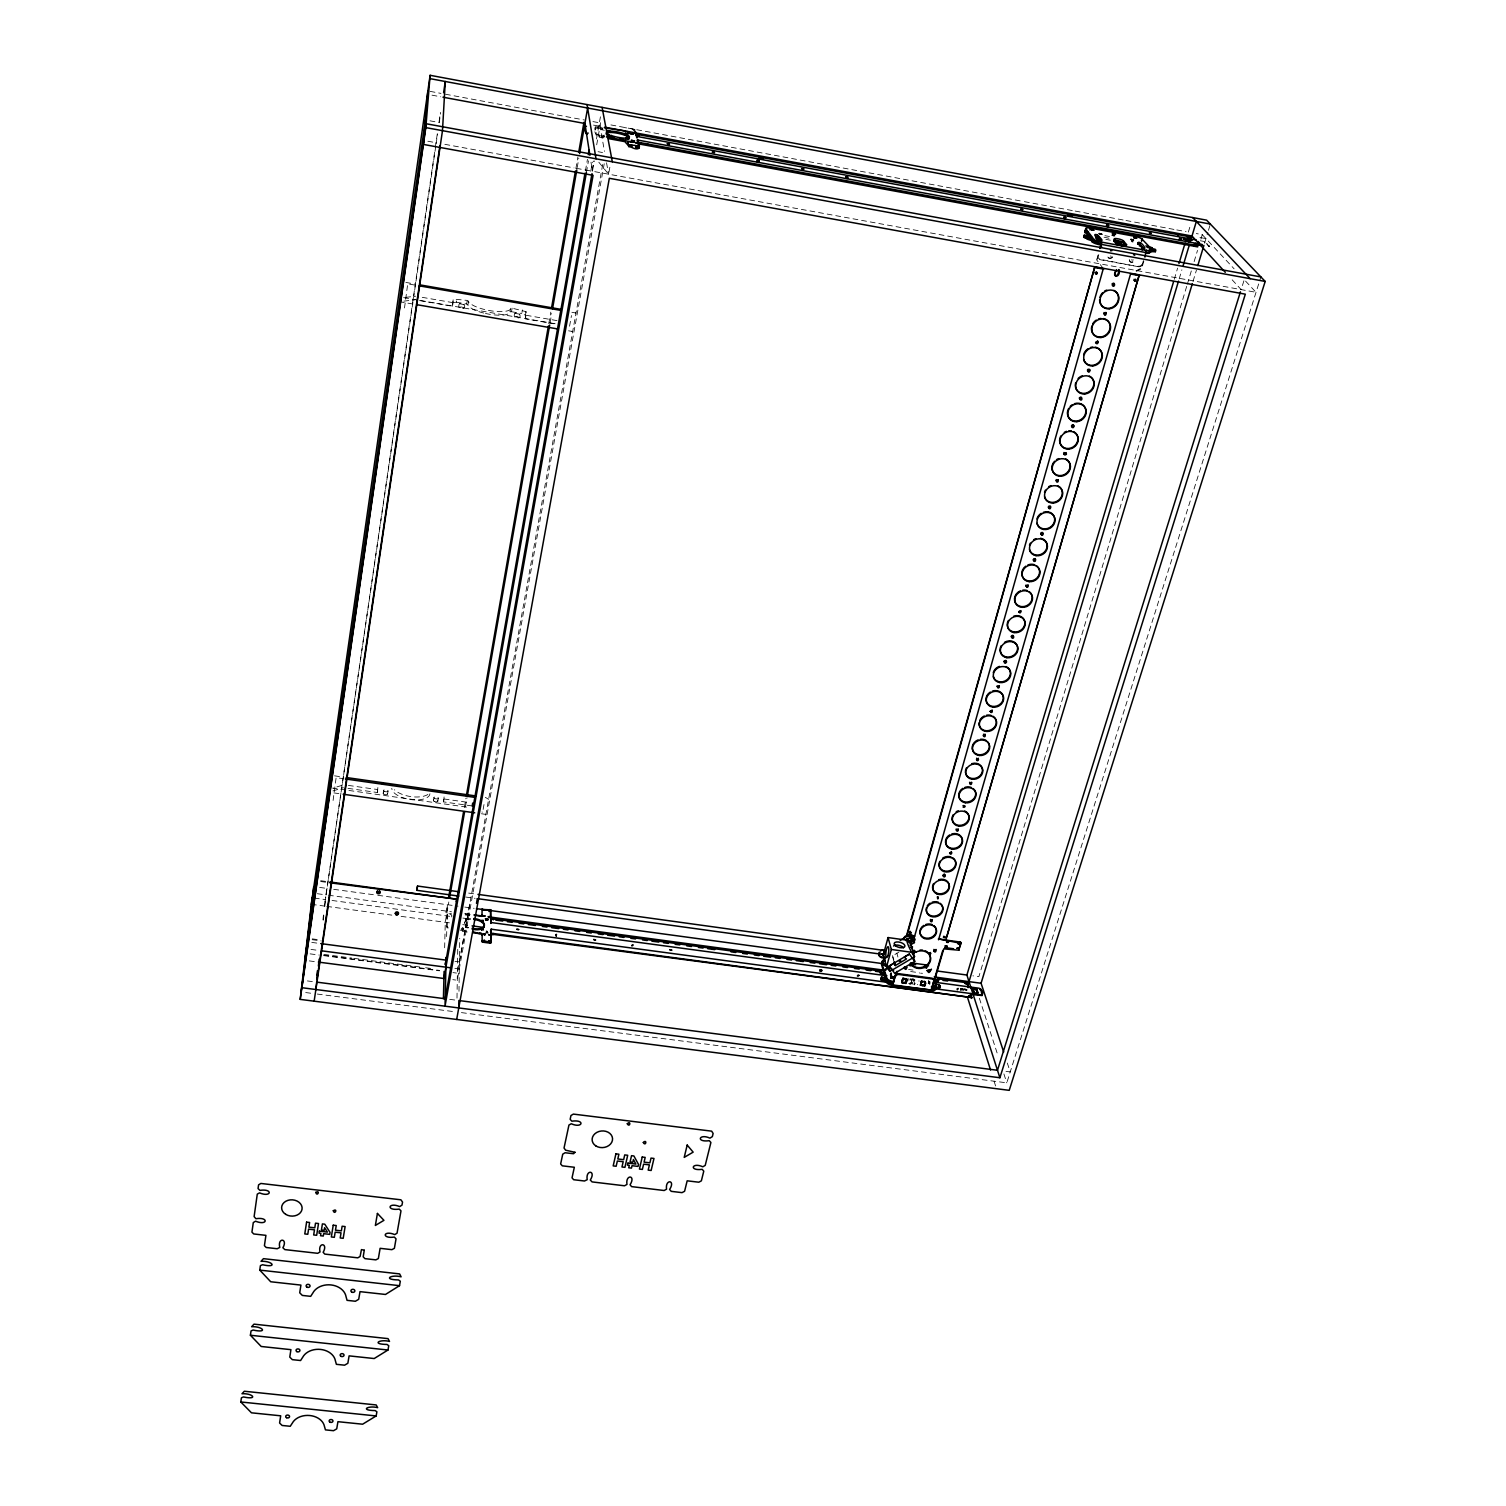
<?xml version="1.0" encoding="UTF-8"?>
<svg xmlns="http://www.w3.org/2000/svg" width="1506" height="1506" viewBox="0 0 1506 1506"><rect width="100%" height="100%" fill="white"/><g stroke="black" fill="none" stroke-linecap="round" stroke-linejoin="round"><path stroke-width="0.75" stroke-dasharray="5 3.75" d="M469.703 904.146L459.819 959.209M458.991 991.325L459.725 938.313M456.996 998.12L457.768 947.18M451.574 916.947C453.89 913.483 442.03 912.41 451.574 913.841M446.623 936.563L447.338 904.711L445.418 915.742M448.129 927.414L446.981 926.472L447.301 913.37M444.647 947.763L445.268 922.293L448.826 901.962M472.187 805.955L443.63 801.907L443.781 796.749M443.63 801.907L444.214 795.563M419.534 300.56L452.553 306.264L453.212 299.054L467.236 300.409L469.157 302.367A21.555 6.175 10.8 0 0 489.751 310.613A21.555 6.175 10.8 0 0 510.233 309.464L512.096 308.165L526.046 311.648L525.632 318.858L557.107 324.298M452.553 306.264L453.212 299.054M347.961 788.353L377.347 792.514L377.742 787.374M377.347 792.514L378.194 784.457M404.512 307.958L407.712 283.843L416.898 285.443M322.924 919.921L323.677 912.994M311.347 904.315L324.411 906.066L434.989 149.565M323.338 920.147L323.828 915.554M324.825 906.367L325.56 899.477M317.314 893.717L326.049 894.884L326.764 888.389L315.884 886.921M333.09 800.477L336.12 777.642L343.086 778.621M594.983 130.1L595.322 126.918L602.136 127.37M595.228 127.012L595.265 129.874M435.328 147.23L437.38 133.3M439.074 121.685L440.43 112.385M324.411 906.066L325.729 897.124M326.049 894.884L328.101 880.935M328.44 878.6L435.799 146.044M436.138 143.71L437.512 134.411M439.206 122.777L440.58 113.477M452.666 302.65L456.356 302.198L456.902 298.621M383.164 793.342L383.635 790.405M458.972 307.356C457.165 298.169 470.098 306.998 462.022 308.598C456.092 308.015 461.645 305.473 463.848 308.203M387.607 793.963L388.059 791.045M483.652 313.041A21.555 6.193 10.8 0 1 468.592 305.944L466.691 303.986L467.236 300.409M468.046 304.57L468.611 300.993M485.478 313.474A21.555 6.193 10.8 0 0 509.63 313.022L510.741 308.278M510.158 311.855L511.513 311.723L512.096 308.165M433.446 800.458L433.935 797.54M514.412 316.938C512.661 307.808 525.481 316.505 517.499 318.161C511.588 317.578 516.991 315.036 519.269 317.766M437.851 801.079L438.34 798.18M525.632 318.858L525.443 315.206L521.773 313.493L522.375 309.935M525.443 315.206L526.046 311.648M464.319 807.48L465.938 798.236M548.786 323.696L550.82 312.119M575.876 168.616L577.89 157.038M465.429 806.971L467.048 797.709M550.085 322.755L551.704 313.493M577.212 167.524L578.831 158.262M446.981 926.472L447.979 928.298M585.42 170.875L587.453 159.316M586.418 172.437L588.47 160.841M597.976 126.598L597.863 128.405L596.96 126.975M603.925 137.78C598.616 138.025 595.981 135.502 594.814 131.775M596.207 135.352L596.169 132.509M590.747 171.326L592.385 162.083M596.489 138.966L600.536 116.188M592.178 170.272L593.816 161.01M596.696 144.821L600.781 121.892M576.29 168.314L592.442 171.251L594.268 160.973M599.256 136.349L599.482 135.088L596.508 134.241M599.35 136.933L599.482 135.088M604.32 130.25L601.289 129.685L602.532 128.198M604.094 137.046L602.438 136.368L604.188 135.051M483.125 809.456L484.574 801.343M569.569 326.218L571.471 315.563M461.213 929.541C464.224 931.499 464.243 926.171 461.175 927.771M464.657 922.82L464.827 921.841M468.724 927.884A9.958 4.989 10.2 0 1 468.178 927.602L465.486 927.583L466.841 926.736A9.958 4.989 10.2 0 1 466.879 920.317L465.825 918.114L468.385 918.924A9.958 4.989 10.2 0 1 470.55 918.509M465.806 919.582L465.731 918.453M602.701 164.493L457.372 973.177L452.948 972.594M604.226 163.74L457.259 980.255L452.817 979.672M470.55 919.394A9.958 4.989 10.2 0 0 468.215 919.808L468.385 918.924M467.048 928.016L468.159 927.583M598.823 162.215L608.593 174.207L610.081 165.98M633.8 130.42L634.026 129.196L624.896 127.652M634.045 130.476L635.024 129.591M465.542 919.225L468.215 919.808M463.697 928.468L461.231 928.543L463.528 929.353M1103.314 268.614L1096.726 259.992L1098.401 254.1M1098.778 254.589L1096.726 259.992M910 982.891C915.761 979.408 908.852 989.084 908.777 978.561M913.728 978.994L914.519 984.34L912.787 978.241M914.537 984.886L914.914 983.587M930.049 983.23L929.955 981.667L928.543 981.686L928.543 984.736M929.899 983.983L928.11 983.249L928.882 981.517M928.317 982.872L929.127 981.498M928.75 982.778L929.39 981.517M929.673 981.573L929.014 982.797M1135.957 270.854L1141.247 268.124L1144.089 258.335M1136.371 271.362L1141.661 268.633L1143.939 260.783M1174.266 279.363L1177.617 268.106M1188.366 232.075L1190.832 223.792M1179.198 278.836L1181.89 269.819M1186.69 286.366L978.9 976.641L972.895 975.832M1187.368 284.126L1191.415 270.628M1194.126 261.63L1197.515 250.391M1200.903 239.153L1202.259 234.654L1196.291 233.543M1209.525 245.497C1209.506 250.693 1205.817 238.023 1204.8 242.843M1193.034 281.358L1196.442 270.12M1204.593 243.125L1207.831 232.376M1208.471 230.305L1210.353 224.074M1243.9 280.794L1241.151 289.604L1231.626 279.231M461.438 1012.616L1006.799 1082.833L1260.88 276.935M429.963 793.756L429.379 795.488A19.446 8.904 9.4 0 1 410.423 799.535A19.446 8.904 9.4 0 1 392.162 790.198L391.767 788.316M634.271 129.855L632.633 129.347M602.438 136.368L604.377 136.387M601.214 129.572L602.325 129.441M519.871 314.189L515.014 313.361M464.413 304.626L459.518 303.779M928.487 981.818L929.579 982.947M912.109 983.474L910.942 978.862M595.002 128.236L596.734 128.198M894.922 954.484L898.913 952.112M332.958 790.914L343.443 787.713M341.655 785.454L332.732 788.165L346.625 790.123M467.011 927.169L465.655 926.698L467.011 925.851A9.958 4.989 10.2 0 1 467.048 919.413L465.975 918.698M405.66 297.36L415.656 296.193M403.834 301.144L415.129 299.807M307.393 980.933L314.34 981.837M449.748 999.363L456.582 1000.248M1005.989 1071.387L1010.225 1071.933L1007.326 1063.067M305.699 992.567L312.646 993.452M317.277 994.054L454.511 1011.712M323.884 954.39L351.632 958.023M353.948 958.343L423.299 967.436M425.614 967.737L432.561 968.659M323.809 955.237L439.47 970.41M310.123 953.863L319.14 955.049M323.752 955.651L439.451 970.824M309.314 960.903L316.109 961.788M312.25 938.878L319.027 939.763M312.156 939.706L321.192 940.892M311.78 942.417L320.816 943.603M454.963 961.299L459.405 961.882M310.97 949.42L317.785 950.324M454.85 968.339L459.311 968.923M314.283 898.084L325.127 899.534M332.054 900.475L449.692 916.307M462.888 918.076L469.872 919.018M910.226 978.956L914.876 979.578M909.982 979.804L919.281 981.046M908.626 983.456L917.756 984.679M326.746 906.386L391.805 915.121M401.104 916.363L449.56 922.858M462.775 924.646L469.778 925.588M460.29 930.162L468.855 931.292M462.267 931.329L468.686 932.195M320.703 880.709L327.611 881.65M320.609 881.518L327.536 882.46M333.711 889.331L375.465 894.978M377.78 895.298L458.05 906.16M464.827 907.083L474.126 908.325M908.57 969.469L913.031 970.071M910.641 971.539L919.262 972.707A3.068 1.468 16 0 0 919.488 973.14M328.383 895.204L451.499 911.808M464.733 913.596L471.698 914.537M465.26 914.029L472.131 914.97M465.109 914.914L469.684 915.535M468.667 893.096L475.651 894.056M465.768 897.049L475.068 898.329M333.918 792.909L340.845 793.888M481.431 813.748L485.911 814.388L481.995 811.979M334.52 775.835L343.801 777.171M348.394 785.417L377.799 789.577M444.119 798.989L468.31 802.416M348.94 790.462L469.251 807.48M633.631 129.893L632.539 129.591M399.316 301.671L414.263 304.25M568.571 330.812L572.675 331.527L568.779 329.72M405.848 282.431L415.091 284.032M571.885 312.307L576.007 313.022L572.242 311.29M456.356 302.198L466.691 303.986M511.513 311.723L521.773 313.493M422.264 297.341L453.099 302.668M526.234 315.3L557.728 320.74M403.646 297.604L555.733 323.828M427.855 141.225L436.119 142.731M444.854 144.331L573.993 167.881M594.738 171.665L1256.023 292.315L1245.067 280.568M1104.049 237.176L1108.981 238.268M1105.818 239.36L1110.336 240.188M430.019 120.819L439.168 122.513M598.051 151.692L602.532 152.52M1138.517 266.731L1100.811 259.841A3.784 3.389 -46.2 0 1 1098.363 255.662L1097.968 255.173A3.784 3.389 -46.2 0 0 1100.415 259.333L1138.517 266.731A3.784 3.37 -45.8 0 0 1142.96 263.832L1142.546 263.324A3.784 3.37 -45.8 0 1 1138.103 266.223M430.057 91.358L440.976 93.391M445.437 94.219L584.366 119.991M592.931 121.591L599.369 122.777L604.49 151.391M610.909 124.923L1022.047 201.22M1024.362 201.653L1072.874 210.652M1075.19 211.066L1123.683 220.083M1125.999 220.497L1174.511 229.514M1176.807 229.929L1186.05 231.642M431.977 95.16L440.769 96.798M593.533 125.111L599.99 126.316M1199.962 237.515L1205.948 238.626M602.287 128.801L597.863 128.405M1200.357 240.753L1204.48 241.525M599.576 135.691L604.151 136.538M1104.896 235.67L1109.489 236.517M604.32 135.804L602.664 135.126M485.309 797.295L488.622 799.328M920.599 973.177L922.519 973.309M1202.259 234.654L1234.111 268.821M1206.25 243.483L1209.167 246.664M1107.87 257.018L1108.642 257.978M979.352 998.233L997.405 1053.88M1003.9 1073.929L1006.799 1082.833M994.073 1081.195L995.861 1086.824M928.562 980.237L929.748 984.284M896.823 953.072L897.934 957.063M892.55 955.576L893.792 959.736M892.7 957.007L893.792 961.016M606.542 162.799L608.593 174.207M590.992 162.159L592.442 171.251M1129.274 259.785A2.579 2.297 -46 0 0 1133.792 260.613L1134.206 261.122A2.579 2.297 -46 0 1 1129.782 259.653M427.855 794.471A19.465 8.885 9.5 0 1 410.893 796.599A19.465 8.885 9.5 0 1 394.403 789.728M1111.014 256.058A2.843 2.541 -46.3 0 1 1110.317 256.02M1133.434 259.917A2.843 2.523 -46.1 0 1 1131.401 259.841M914.895 983.042A4.123 1.995 16 0 1 914.161 984.435M910.509 984.472A4.123 1.995 16 0 1 909.492 984.133M1112.501 257.149L1112.106 256.641A2.579 2.315 -46.2 0 1 1107.569 255.813L1107.964 256.321A2.579 2.315 -46.2 0 0 1112.501 257.149M383.766 794.151A2.24 1.035 9.1 0 0 387.513 794.227A2.24 1.035 9.1 0 0 384.877 792.57A2.24 1.035 9.1 0 0 383.766 794.151M434.067 801.286A2.221 1.017 9.7 0 0 437.775 801.343A2.221 1.017 9.7 0 0 435.121 799.686A2.221 1.017 9.7 0 0 434.067 801.286M384.218 791.234A2.24 1.035 9.1 0 0 387.964 791.29A2.24 1.035 9.1 0 0 385.348 789.652A2.24 1.035 9.1 0 0 384.218 791.234M434.556 798.368A2.221 1.017 9.7 0 0 438.265 798.425A2.221 1.017 9.7 0 0 435.611 796.787A2.221 1.017 9.7 0 0 434.556 798.368"/><path stroke-width="1.5" d="M458.765 1007.947L458.859 1000.53L997.48 1070.277L1240.436 291.844M456.243 901.492L456.638 899.157L329.927 881.97M456.638 899.157L329.833 882.78M446.134 957.308L445.023 1006.177L593.082 175.336L423.412 144.425L427.873 90.962M446.491 957.44L445.287 964.235M443.423 998.685L444.082 971.426M933.344 988.52L981.272 994.939C984.566 995.09 981.648 988.369 979.069 988.218L933.494 982.081M1144.918 257.112L1146.311 250.373L1145.915 252.161A6.551 1.431 14.2 0 0 1150.772 251.803L1151.205 249.883L1155.836 249.977L1155.328 251.728L1150.678 251.634M300.202 999.382L425.822 127.615L430.114 75.3L1206.607 220.158L1265.191 281.434L1009.227 1090.344L300.202 999.382L312.1 897.783M883.909 952.47L884.116 954.597L884.813 950.531L477.967 894.376M316.938 975.286L317.446 970.673M315.865 989.517L316.674 982.119L445.192 998.76L592.027 173.567M317.898 970.655L316.919 979.841L439.903 145.8M318.406 966.061L319.14 959.171M1033.21 559.535C1033.813 563.319 1037.672 557.596 1033.775 558.764M313.719 886.62L301.897 987.71L999.89 1077.75L1245.33 294.178L609.328 178.292L456.676 1019.449M316.015 880.897L307.732 938.276M588.187 133.017C585.834 137.121 583.631 127.182 585.382 125.036M886.243 981.968L881.142 979.86L881.499 978.561L886.601 980.67L886.356 982.251A5.591 2.73 15.7 0 0 892.324 985.395L931.649 990.12L943.773 948.855L958.607 950.173L961.054 943.396L938.822 938.916M311.347 904.315L430.114 75.3M240.809 1401.973L241.412 1397.794L243.501 1396.947C258.411 1400.203 253.159 1393.125 241.995 1393.747L244.33 1391.243L376.199 1404.947L377.648 1407.658C367.916 1405.211 359.407 1410.407 375.182 1410.576L376.895 1411.8L376.161 1415.941L362.626 1424.205L337.946 1421.683L336.723 1428.855L333.523 1430.7L325.447 1429.872L324.468 1426.483A16.773 12.632 1.4 0 0 309.878 1415.527A16.773 12.632 1.4 0 0 292.277 1423.189L290.244 1426.276L282.13 1425.467L279.589 1423.019L280.7 1415.809L251.464 1412.816L240.809 1401.973L376.161 1415.941M250.41 1335.257L251.031 1330.909L253.159 1330.043C268.294 1333.45 262.985 1326.127 251.634 1326.73L254.006 1324.15L388.04 1338.627L389.508 1341.432C379.587 1338.89 370.984 1344.256 387.004 1344.444L388.755 1345.724L387.983 1350.016L374.185 1358.544L349.11 1355.871L347.848 1363.288L344.573 1365.189L336.384 1364.323L335.405 1360.803A17.055 13.065 1.5 0 0 320.59 1349.432A17.055 13.065 1.5 0 0 302.668 1357.32L300.598 1360.52L292.352 1359.654L289.773 1357.113L290.922 1349.658L261.197 1346.477L250.41 1335.257L387.983 1350.016M259.766 1270.104L260.406 1265.624L262.571 1264.739C277.97 1268.297 272.567 1260.71 261.027 1261.313L263.456 1258.658L399.617 1273.907L401.104 1276.824C390.995 1274.17 382.298 1279.705 398.544 1279.931L400.314 1281.248L399.523 1285.672L385.48 1294.463L360.009 1291.64L358.71 1299.302L355.378 1301.259L347.058 1300.337L346.06 1296.722A17.338 13.498 1.7 0 0 331.056 1284.938A17.338 13.498 1.7 0 0 312.815 1293.052L310.688 1296.346L302.329 1295.424L299.713 1292.788L300.918 1285.089L270.704 1281.757L259.766 1270.104L399.523 1285.672M304.777 960.32L425.445 119.991M301.087 991.965L426.142 123.737L1260.88 276.935M443.611 92.713L445.268 81.493L442.482 130.664L314.152 1001.17M1115.758 270.873C1111.466 277.97 1120.69 278.139 1119.165 270.082M1116.643 269.63C1111.579 278.478 1119.316 277.142 1118.77 269.574M1048.27 506.882C1048.665 510.779 1052.845 505.094 1048.873 506.11M448.562 897.764L463.509 812.111M466.352 795.921L548.391 326.011M551.629 307.488L575.461 170.931M578.699 152.407L583.952 122.306M449.635 897.331L464.62 811.602M467.444 795.394L549.671 325.07M552.514 308.862L576.817 169.858M579.641 153.631L587.622 108.018M586.06 133.488L586.568 132.49M472.187 805.955L472.696 803.037M445.287 964.649L585.006 173.19M588.281 154.685L589.091 150.054M586.418 172.437L443.912 978.505L318.368 962.089M607.652 136.142L609.365 134.768A11.766 2.598 11.7 0 1 608.688 131.267M607.916 136.067L609.365 134.768M606.956 131.869L609.949 132.434L610.175 131.191A11.766 2.598 11.7 0 1 624.764 133.883L627.851 134.279L626.176 135.785A11.766 2.598 11.7 0 1 629.113 137.799M609.535 136.726L610.984 135.427L610.758 136.669M476.48 903.318L477.308 898.687M493.46 919.808L493.309 918.509L491.314 918.622L490.749 923.404L490.711 909.85L482.579 909.455M482.146 909.549L482.485 909.455M473.693 919.413A9.958 4.989 10.2 0 1 480.696 921.465L483.294 920.354L482.033 922.331A9.958 4.989 10.2 0 1 482.071 928.769L483.426 929.861M609.949 132.434A11.766 2.598 11.7 0 1 624.538 135.126L624.802 133.902M481.788 916.363A2.598 1.299 10.2 0 0 481.976 915.893L482.146 915.008A2.598 1.299 10.2 0 1 479.567 915.968L474.428 915.272M625.366 132.264L625.592 131.041L604.226 127.765M479.567 932.741A2.635 1.337 10.2 0 1 482.165 934.435L481.995 935.32A2.635 1.337 10.2 0 0 479.397 933.626L473.129 931.875M480.715 921.484L481.976 920.185M1202.014 244.405L637.433 140.002C645.66 156.492 625.272 146.026 624.67 140.322L606.429 136.952M624.576 135.126L626.007 133.827M480.885 928.374L481.826 929.993L480.885 928.374A9.958 4.989 10.2 0 1 472.15 928.223M482.033 922.331L483.445 920.957M625.479 139.38L625.705 138.138A11.766 2.598 11.7 0 1 611.022 135.427M482.052 928.769L482.202 927.884A9.958 4.989 10.2 0 0 482.202 921.446M627.174 138.063L626.948 139.286A11.766 2.598 11.7 0 0 628.736 138.816L627.174 138.063A11.766 2.598 11.7 0 0 626.402 134.542M483.144 929.484L482.202 927.884M627.663 142.863L627.588 141.3L624.67 140.322M628.303 139.851L628.529 138.608M491.05 941.947L490.278 943.17L482.842 942.191L482.165 940.761L490.994 942.097L490.975 929.164L886.808 982.27M628.642 146.515L627.889 141.62M482.428 942.078L482.409 941.099M628.642 145.084L628.943 146.628C629.169 144.068 640.935 145.291 638.488 148.379M629.433 146.76L629.677 145.498M490.015 910.415C488.132 910.339 489.074 913.464 490.015 909.549M490.429 910.622L490.41 909.643L490.73 919.244M490.674 910.942L490.655 909.793M636.586 134.316C635.193 135.728 640.539 136.688 639.09 134.636C632.915 132.227 640.012 145.197 635.551 131.85M636.68 135.521L637.019 134.26M638.826 148.247L637.433 140.002M491.389 929.221C489.017 931.047 492.556 937.541 493.761 933.551L971.859 997.574L493.591 934.435M637.207 141.244L637.923 140.096L638.205 143.541L639.805 144.105L1197.684 246.89L1195.82 243.275M491.54 934.304L491.427 933.231M638.506 143.597L638.431 142.298M490.052 943.151L490.165 942.022M637.904 148.322L638.13 147.061M638.149 148.36L638.619 147.117M490.561 943.133L490.994 942.097M640.935 144.049L641.18 142.806L1198.042 245.704M647.599 145.273L647.825 144.03M493.761 933.551L491.671 933.268M914.631 938.935C912.147 945.674 919.808 934.944 907.986 938.502C903.638 937.485 911.864 953.787 914.537 956.687L912.297 958.023M482.127 908.89L481.976 915.893M997.085 685.945L998.045 687.357L999.382 686.002M914.537 956.687L911.074 944.751L907.779 940.29L888.051 937.56L883.288 954.842L886.526 966.852L889.858 971.295L892.098 969.977L889.142 966.043L909.36 954.051L914.744 961.412L894.658 973.309L889.218 966.043L894.338 963.012L895.298 965.572L906.48 958.946L904.184 957.176L909.342 954.126M884.982 977.281L881.575 964.518L882.309 962.033A6.156 2.956 15.6 0 1 884.775 959.623M1088.029 234.07A6.626 1.431 13.9 0 1 1084.866 232.47L1085.807 228.893A7.191 1.544 13.9 0 1 1090.4 228.121L1134.545 236.273A6.476 1.393 14.1 0 1 1141.755 238.814L1151.017 248.528L1150.226 249.958M888.822 968.603A5.12 2.485 15.6 0 0 884.587 969.939L880.069 970.523L879.711 971.803L880.878 973.516L883.834 973.911L885.039 972.217L886.676 978.166A5.591 2.73 15.7 0 0 892.644 981.31L892.286 982.609A5.591 2.73 15.7 0 1 886.319 979.465L885.039 972.217M1088.782 238.701L1083.736 236.95L1084.226 235.181L1089.271 235.482A6.005 1.299 13.9 0 1 1089.535 235.2M879.993 972.876L880.069 970.523M1084.245 237.59L1084.226 235.181M880.728 972.97L880.351 971.596M1085.092 237.76L1084.734 235.821M880.878 973.516L881.085 971.69M1085.355 238.08L1085.6 235.99M886.526 966.852L891.345 949.477L888.051 937.56M881.142 979.86L881.801 977.036L885.905 978.109M1087.388 239.247L1087.388 236.819L1087.388 239.247L1093.733 241.318A6.57 1.431 14 0 0 1101.018 243.916L1101.526 242.127L1146.424 250.391A6.551 1.431 14.2 0 0 1151.281 250.034L1151.205 249.883M881.443 978.335L881.801 977.036M1089.911 229.891L1090.4 228.121M883.834 973.911L884.06 972.085M884.229 971.219L884.587 969.939M1089.271 235.482L1088.782 237.251L1083.736 236.95M884.417 978.731L884.775 977.432M1091.417 237.289C1091.568 242.052 1091.53 233.261 1085.845 236.31M886.413 977.338L886.13 979.032L886.563 977.883M1092.076 241.675L1092.584 239.906M1100.321 243.012L1099.813 244.781A6.551 1.431 14 0 1 1092.528 242.184L1093.017 240.414A6.551 1.431 14 0 0 1098.533 242.617M1093.544 241.129L1094.034 239.36L1087.388 236.819M1097.535 235.011C1111.409 248.584 1087.483 232.131 1097.215 234.804C1102.373 243.972 1091.681 232.244 1097.893 240.245M890.686 977.921L892.192 976.528L892.794 978.505L892.926 976.886M891.383 976.472L890.818 977.827L892.569 978.185M891.27 977.733L891.627 976.453M891.533 977.752L891.91 976.472M891.834 977.808L892.192 976.528M892.098 977.902L892.474 976.622M892.361 978.034L892.719 976.735M896.936 971.351L892.418 985.413L892.682 984.096A5.591 2.73 15.7 0 1 886.714 980.952L886.601 980.67M892.418 985.413L896.126 972.612M914.424 936.977L908.57 935.395A3.916 3.294 -15.4 0 0 903.882 938.182L904.108 938.991A3.916 3.294 -15.4 0 1 908.815 936.205L914.424 936.977L1103.314 268.614L1094.749 267.051L906.913 934.266L914.669 936.092L908.796 934.511M1099.869 248.434L1101.639 242.146L1101.526 244.424L1146.217 252.631M907.158 935.057L1094.749 267.051M901.849 983.004L902.979 978.956A2.127 1.77 -14.8 0 1 903.506 978.109M1113.894 240.998L1114.384 239.228A4.8 1.035 14 0 1 1117.866 238.776A4.8 1.035 14 0 1 1123.476 240.904L1126.507 244.574L1125.999 246.344L1122.987 242.654A4.8 1.035 14 0 0 1117.377 240.527A4.8 1.035 14 0 0 1113.894 240.998L1115.871 243.445M905.69 982.721L906.819 978.693M905.915 983.55L907.064 979.521M1116.868 244.669L1117.377 242.899L1114.384 239.228M1120.313 245.196C1122.798 242.202 1116.247 242.184 1117.96 244.556M1122.987 242.654L1123.476 240.904M1134.037 238.023L1134.545 236.273M928.618 965.892A5.535 2.654 16 0 0 925.004 964.762L924.646 966.043A5.535 2.654 16 0 1 925.362 966.08M1137.651 244.273C1138.009 237.515 1149.153 251.126 1142.282 247.398M924.42 985.545L925.399 982.1M924.646 986.355L925.644 982.91M938.577 939.8L1130.667 273.584M1140.663 242.974L1140.155 244.725L1137.821 244.085M1141.454 240.734L1141.962 238.983M1141.717 241.054L1142.226 239.322M1142.113 250.052L1142.282 248.208M1144.786 247.85L1144.278 249.619L1138.159 242.504M933.795 981.121L934.04 981.931A3.106 2.579 -15.5 0 0 931.819 978.938L899.044 974.514A3.106 2.598 -14.6 0 0 895.317 976.716L895.091 975.907A3.106 2.598 -14.6 0 1 898.818 973.704L931.574 978.128A3.106 2.579 -15.5 0 1 933.795 981.121L931.517 989.31A5.591 2.711 16.2 0 0 936.054 987.578L940.271 986.468L939.047 984.736L936.092 984.34L935.621 986.091A5.591 2.711 16.2 0 1 931.8 987.88M933.042 983.945L942.775 950.512M946.728 936.883L1139.195 275.146L1134.94 274.374M1145.915 252.161L1146.424 250.391M1139.195 275.146L946.069 939.142M935.414 979.521L938.351 979.917L937.974 981.215L935.038 980.82L934.266 978.862L935.998 984.792A5.591 2.711 16.2 0 1 931.442 986.524M934.887 986.035L936.261 984.886L935.885 986.166M1149.36 250.09L1149.887 248.321M935.81 983.983L935.565 985.677L934.36 981.667M931.141 990.609A5.591 2.711 16.2 0 0 935.697 988.858L936.035 987.315M937.974 981.215L938.596 978.411L935.151 977.149M1151.318 249.394L1151.826 247.624L1145.84 245.911M937.824 980.67L938.596 978.411M1151.864 250.034L1151.826 247.624M938.671 986.016L939.047 984.736M939.198 985.282L939.895 987.748L935.659 988.595M939.575 986.656L939.951 985.376M1155.328 251.728L1155.271 249.318L1147.007 247.285M939.895 987.748L940.271 986.468M958.983 950.004L960.564 942.154L961.054 943.396M1178.181 235.877L1178.52 234.71M999.89 1077.75L966.89 975.022L1173.588 281.603M1178.972 263.588L1185.015 243.332M1185.278 244.593L1185.617 243.407M938.615 978.919L967.116 982.778L968.151 987.635M1189.928 236.837L1191.773 240.395L1189.928 236.837L639.297 134.806M967.756 985.846L1178.52 281.095M1183.227 265.32L1189.307 245.045M1190.644 240.546L1196.348 221.457M974.1 993.226A2.09 1.017 16.7 0 1 973.667 992.642L973.215 989.574A2.09 0.998 16.7 0 1 974.834 988.745A2.09 0.998 16.7 0 1 977.187 990.12L977.658 993.169L977.187 990.12M973.667 992.642L973.215 989.574M1003.674 1051.979L981.084 983.267L1192.357 283.617M1197.797 265.621L1203.915 245.365M971.596 998.422L970.297 994.355L982.157 995.56L980.801 989.216M641.142 142.863L638.751 142.355M634.271 142.355L631.861 141.489M628.811 133.206L627.324 132.735M1087.52 369.779C1087.031 374.241 1092.471 368.443 1087.991 369.29M1025.963 585.081L1026.678 586.7L1028.203 585.156M881.838 953.976L882.347 954.54M969.563 782.292L970.278 783.76L971.709 782.348M956.197 829.034L956.912 830.484L958.324 829.091M946.521 941.514L948.14 941.551L946.521 941.89M959.171 949.778L958.983 948.818M891.044 976.641L893.152 977.356M459.386 891.816L417.539 886.036L417.218 887.636L416.955 890.328L458.784 896.089M1071.519 425.614C1074.192 422.32 1074.512 429.21 1071.519 426.556M1011.317 636.153C1013.858 632.896 1014.931 640.276 1011.637 637.697C1012.766 633.461 1014.573 639.353 1011.241 636.737M907.986 938.502C905.445 938.276 908.231 942.078 906.989 939.537M1112.087 283.881C1116.153 280.813 1113.028 288.719 1112.482 284.389C1115.72 281.34 1114.854 288.663 1112.313 285.387M1104.011 312.551L1104.877 314.66L1105.837 312.401M1134.169 279.269L1134.564 280.813L1135.656 279.344M1063.989 452.534C1062.031 455.565 1068.243 455.697 1065.966 452.609M1056.252 479.586L1056.779 481.525L1058.21 479.661M930.463 919.451L931.009 921.051L932.383 919.714M910.396 947.255L912.504 946.822L911.939 948.799M904.353 967.021L906.857 967.36L904.372 968.151M915.629 964.744L911.13 964.122L909.963 965.798L912.128 965.44L910.302 965.308M933.889 949.42L934.511 951.265L935.998 949.458M584.968 126.391L586.474 126.297M490.052 942.229L488.603 942.041M487.85 932.948C484.405 929.823 488.961 931.649 486.005 932.967M491.427 919.394L493.159 919.394M1095.841 237.929L1098.213 238.663M976.622 758.233L977.262 760.059L978.298 758.252M911.506 940.422L909.793 940.629M983.512 734.213L984.077 736.076L984.962 734.1M377.535 890.724C374.166 894.696 382.712 894.846 379.531 890.78M963.031 805.559C967.304 805.503 963.915 808.251 963.049 807.028M912.749 953.336L914.104 950.248L915.987 952.15L917.549 951.434A10.391 8.697 -15.5 0 1 927.527 952.809L930.859 953.449L929.541 955.143L930.256 956.498A10.391 8.697 -15.5 0 1 927.752 965.214L926.416 968.17L924.59 966.363L922.952 967.097A10.373 8.697 -15.5 0 1 913.013 965.741L911.883 964.631M912.994 954.145L914.161 952.263M943.565 936.337L944.977 936.713L943.453 937.203M929.541 955.143L930.463 952.489M926.416 966.231L927.508 964.405A10.373 8.697 -15.5 0 0 930.011 955.689L929.296 954.333M905.671 940.553L911.412 937.146L914.443 942.568L910.057 945.166M907.647 941.928L912.034 939.311L911.412 937.146M928.6 953.863L929.579 953.279M631.786 945.429C634.082 943.528 633.009 946.239 631.729 945.768M900.193 940.384L903.882 938.182M892.211 970.052L912.335 958.155M483.125 921.917L482.014 921.013M396.323 911.808C392.426 914.951 401.5 915.008 397.584 911.827M628.774 138.947L625.705 138.138M937.353 896.842C937.88 900.72 937.993 898.273 938.219 896.861M909.906 931.442L909.925 932.816L910.528 931.442M924.835 967.172L923.197 967.906A10.391 8.697 -15.5 0 1 913.238 966.551L912.128 965.44M608.142 134.825L609.761 135.484M891.364 975.154L890.799 974.043M819.998 970.617L821.579 971.276L819.979 971.163M1122.798 246.231L1120.803 243.445M485.666 919.319L487.963 920.11L485.666 920.279M944.093 874.233C940.328 876.285 947.519 876.661 944.394 874.233M957.082 988.934C959.284 987.861 957.722 988.915 957.345 989.818M556.354 935.979C555.3 934.774 556.975 933.532 556.316 935.057M626.176 135.785L627.4 135.709M1139.251 245.779L1141.623 246.513L1140.644 246.57M1112.087 235.181L1114.572 235.708M625.781 135.069L627.324 135.352M484.085 934.567L484.819 935.301L484.254 934.529M556.072 935.019L556.128 935.979M320.816 943.603L446.077 960.131M322.397 950.926L450.369 967.756M883.702 973.384L884.681 973.516M490.918 922.519L886.959 975.813M970.278 987.917L976.679 988.783M880.841 978.768L881.198 977.488M920.034 984.999L924.59 985.602M472.093 925.889L483.746 927.451M893.002 984.943L931.649 990.12M472.978 932.76L479.397 933.626M911.506 962.936L925.004 964.762M476.442 908.645L880.878 963.388M936.676 970.937L966.89 975.022M474.032 914.857L483.332 916.1M487.982 916.74L883.024 970.033M934.153 976.942L981.084 983.267M493.629 918.924L880.37 971.069M938.935 979.484L938.558 980.764M495.794 920.128L502.778 921.07M507.428 921.691L512.096 922.331M519.081 923.272L523.749 923.893M528.399 924.515L535.383 925.456M542.367 926.397L547.036 927.037M551.685 927.658L558.688 928.6M563.338 929.221L568.007 929.861M574.991 930.802L579.641 931.423M586.643 932.365L591.293 933.005M598.277 933.946L602.946 934.567M607.596 935.188L614.58 936.13M619.248 936.77L623.898 937.391M630.901 938.332L635.551 938.953M642.535 939.895L647.204 940.535M651.853 941.156L658.837 942.097M663.506 942.737L668.156 943.358M675.159 944.3L679.808 944.921M686.792 945.862L691.461 946.502M698.445 947.443L703.114 948.065M707.764 948.686L714.748 949.627M731.05 951.83L735.719 952.47M742.703 953.411L747.371 954.032M754.355 954.973L759.005 955.595M763.674 956.235L770.658 957.176M775.326 957.797L779.976 958.418M786.96 959.36L791.629 960M796.279 960.621L803.263 961.562M810.266 962.503L814.915 963.143M819.584 963.765L826.568 964.706M831.218 965.327L835.886 965.967M842.871 966.908L847.52 967.53M854.523 968.471L859.173 969.092M866.157 970.033L870.826 970.673M875.475 971.295L880.144 971.935M881.236 972.217L884.191 972.631M943.038 980.406L947.688 981.027M938.332 938.991L960.489 942.097M944.657 947.538L953.599 948.761M891.345 949.477L911.224 952.225M477.383 898.63L884.116 954.597M343.142 794.227L474.729 812.807M346.116 777.491L476.028 795.977M381.62 783.384L385.385 783.929M433.559 790.782L437.286 791.309M345.401 778.96L475.087 797.408M1122.309 246.231L1121.311 246.024M1063.97 218.201L1065.514 218.784L1063.876 218.596M1202.447 245.139L1200.64 244.744M1112.689 235.2L1113.913 235.501M628.153 133.281L627.211 133.055M607.539 131.624L608.612 131.888M416.578 304.645L558.048 329.005M419.703 284.841L560.684 309.295M419.176 285.839L561.343 310.481M1095.126 267.56L1103.71 269.122M1131.081 274.092L1139.609 275.654M1114.873 241.035L1123.947 242.692M1091.681 237.609L1092.829 237.816L1085.807 228.893M1086.88 238.588L1088.236 236.969M1154.763 251.069L1153.634 250.598M425.822 127.615L1265.191 281.434M442.952 97.193L584.912 123.511L589.919 155.344M604.621 127.163L1191.999 236.028L1225.282 272.322M758.873 158.224L763.467 159.09M1067.585 215.396L1072.197 216.262M636.605 136.387L1196.253 240M1197.534 244.819L1201.675 245.591M608.48 138.627L624.444 141.564M429.831 78.613L1210.353 224.074M1095.502 236.197L1100.189 240.753M1142.226 248.772L1143.543 248.81L1142.621 248.302M1098.985 240.226L1097.008 239.831M632.802 142.355L631.654 142.035M1180.233 240.188L1179.179 239.623L1181.363 240.207M1107.23 226.672L1106.232 226.182L1108.303 226.634M1131.703 241.28L1132.794 241.694M846.598 178.48L845.694 177.99L847.803 178.461M1188.78 241.769L1187.876 241.28L1190.154 241.694M890.912 973.817C891.703 971.634 890.517 974.175 890.554 975.116M667.647 145.348L669.153 145.348M610.175 131.191C603.454 131.361 610.062 128.631 608.48 132.509A11.766 2.598 11.7 0 0 606.165 133.563A11.766 2.598 11.7 0 0 607.012 134.806M1098.778 236.8L1097.234 235.934M979.578 989.273L980.538 990.063M758.817 161.876L757.254 161.876M481.995 929.089L483.313 928.6M924.59 966.363L926.284 967.586M391.014 784.72L392.219 785.417M963.049 989.781L960.997 989.216L960.809 990.233M951.321 851.587L951.34 853.205L949.571 852.961M1199.548 242.974L1198.079 241.449M1018.715 611.907L1020.409 611.982L1020.823 610.627M482.127 941.89L482.165 934.435M1094.034 239.36L1094.222 239.529A6.57 1.431 14 0 0 1101.526 242.127M915.987 952.15L914.123 951.152L914.406 953.072M928.355 953.053L927.282 951.999A10.373 8.697 -15.5 0 0 925.136 950.794M1192.696 217.561L1250.187 278.685M990.139 711.397L991.776 711.641L992.209 710.135M1149.116 252.161L1149.492 252.65A6.551 1.431 14.2 0 1 1145.482 253.159M1097.648 341.034L1097.61 342.822L1095.577 342.747M1086.56 229.703A7.191 1.562 13.9 0 0 1085.224 230.474L1092.339 242.014M926.171 965.421L926.585 967.116L924.289 967.605M912.034 939.311L914.443 942.568M1085.224 230.474L1085.318 230.663A6.645 1.431 13.9 0 0 1087.803 232.037M910.509 962.88L910.264 964.687M913.464 951.284L913.803 952.281M1149.925 250.73L1150 250.881A6.551 1.431 14.2 0 1 1149.869 251.257M960.226 942.003L961.035 943.565M967.116 982.778L968.396 986.788M970.561 993.508L971.859 997.574M967.266 996.614L990.553 1070.069M913.596 957.421L914.744 961.412M906.593 938.426L907.007 940.177M902.753 978.147L902.979 978.956A2.315 1.939 -14.7 0 1 905.708 978.938M894.206 961.581L895.298 965.572M417.539 886.036L416.955 890.328M888.785 967.285L889.858 971.295M883.74 951.095L883.533 950.286A3.897 3.276 -14.5 0 0 880.615 950.888M882.78 954.183L883.363 956.366M885.264 958.324A25.301 21.197 -13.9 0 0 881.932 957.647L881.707 956.856A3.897 3.276 -14.5 0 1 879.222 952.225M884.078 971.257L881.895 962.936A6.156 2.956 15.6 0 1 885.039 960.847M634.798 130.815L635.852 135.352M602.099 107.378L612.321 161.782M587.058 104.573L596.018 158.808M931.348 969.092L931.367 969.393A4.687 2.24 16 0 1 926.736 970.598M490.824 934.304L490.9 942.831M1100.189 247.812A3.144 2.824 -46.6 0 1 1101.488 246.25M883.401 957.138A25.282 21.178 -13.9 0 1 885.057 957.515M893.792 982.1A2.579 2.146 -14.5 0 1 893.773 980.971M921.371 980.914A2.278 1.901 -15.3 0 0 921.352 981.554L921.578 982.364A2.278 1.901 -15.3 0 1 921.86 981.121M931.499 987.409A2.579 2.146 -15.4 0 0 932.402 986.166L932.647 986.976A2.579 2.146 -15.4 0 1 931.48 988.407M1006.102 666.574A8.923 7.831 -24.6 0 1 1007.043 679.752A8.923 7.831 -24.6 0 1 993.282 676.74M993.282 672.598A8.923 7.831 -24.6 0 1 999.457 666.386M940.271 903.318A8.415 7.116 -16.7 0 1 936.713 915.667A8.415 7.116 -16.7 0 1 926.416 907.817M927.207 906.01A8.415 7.116 -16.7 0 1 930.2 903.092M932.195 902.188A8.415 7.116 -16.7 0 1 938.52 902.339M992.416 691.103A8.867 7.756 -23.6 0 1 1003.241 699.123A8.867 7.756 -23.6 0 1 989.706 705.467A8.867 7.756 -23.6 0 1 990.308 692.082M952.809 857.836A8.509 7.248 -18 0 1 954.202 867.55A8.509 7.248 -18 0 1 943.114 870.543A8.509 7.248 -18 0 1 939.782 861.357M942.587 858.213A8.509 7.248 -18 0 1 950.964 856.933M938.615 879.711A8.452 7.172 -17.3 0 1 949.232 885.735A8.452 7.172 -17.3 0 1 938.822 893.736A8.452 7.172 -17.3 0 1 933.588 883.551M1013.802 616.142A9.036 7.982 -26.7 0 1 1024.889 623.032A9.036 7.982 -26.7 0 1 1013.745 631.918A9.036 7.982 -26.7 0 1 1008.418 620.434M1004.464 642.384A8.98 7.907 -25.6 0 1 1017.51 646.808A8.98 7.907 -25.6 0 1 1007.326 657.087A8.98 7.907 -25.6 0 1 1001.245 645.641M1036.599 565.823A9.168 8.132 -29.1 0 1 1036.881 578.097A9.168 8.132 -29.1 0 1 1023.722 578.53A9.168 8.132 -29.1 0 1 1025.737 566.181M1027.826 565.014A9.168 8.132 -29.1 0 1 1034.66 564.788M919.978 950.098A10.373 8.697 -15.5 0 1 922.632 950.135M933.871 925.569A8.358 7.041 -16.2 0 1 933.513 936.092A8.358 7.041 -16.2 0 1 921.408 935.828A8.358 7.041 -16.2 0 1 923.875 925.362M925.851 924.458A8.358 7.041 -16.2 0 1 932.139 924.59M1065.664 458.878A9.45 8.452 -34.6 0 1 1068.394 471.209A9.45 8.452 -34.6 0 1 1055.028 474.07A9.45 8.452 -34.6 0 1 1054.595 461.25M1056.497 459.688A9.45 8.452 -34.6 0 1 1058.718 458.615M1057.927 485.854A9.375 8.377 -33.2 0 1 1058.737 500.105A9.375 8.377 -33.2 0 1 1044.486 496.773M1044.524 492.293A9.375 8.377 -33.2 0 1 1045.465 490.128M1048.816 486.664A9.375 8.377 -33.2 0 1 1051.019 485.61M1043.413 512.285A9.3 8.283 -31.8 0 1 1054.426 517.349A9.3 8.283 -31.8 0 1 1047.931 528.38A9.3 8.283 -31.8 0 1 1036.919 523.335M1036.956 518.911A9.3 8.283 -31.8 0 1 1041.23 513.339M1040.552 538.263A9.243 8.208 -30.4 0 1 1044.449 552.043A9.243 8.208 -30.4 0 1 1029.445 549.615M1029.483 545.228A9.243 8.208 -30.4 0 1 1030.386 543.12M1033.718 539.713A9.243 8.208 -30.4 0 1 1035.883 538.677M1029.182 591.594A9.111 8.057 -27.9 0 1 1028.918 604.283A9.111 8.057 -27.9 0 1 1015.571 603.097A9.111 8.057 -27.9 0 1 1020.447 590.841M1022.725 590.201A9.111 8.057 -27.9 0 1 1027.243 590.597M992.906 716.197A8.81 7.681 -22.6 0 1 991.099 729.808A8.81 7.681 -22.6 0 1 979.107 722.729M979.672 720.696A8.81 7.681 -22.6 0 1 984.303 716.009M986.486 715.256A8.81 7.681 -22.6 0 1 990.948 715.369M988.011 742.157A8.754 7.605 -21.7 0 1 984.849 753.489A8.754 7.605 -21.7 0 1 972.876 750.76A8.754 7.605 -21.7 0 1 978.109 739.898M980.331 739.333A8.754 7.605 -21.7 0 1 986.543 740.764M971.709 763.693A8.697 7.53 -20.9 0 1 982.533 770.093A8.697 7.53 -20.9 0 1 971.803 778.47A8.697 7.53 -20.9 0 1 966.532 767.74M973.215 788.598A8.659 7.455 -20.1 0 1 972.725 799.799A8.659 7.455 -20.1 0 1 960.263 799.479A8.659 7.455 -20.1 0 1 962.899 788.316M964.951 787.374A8.659 7.455 -20.1 0 1 971.426 787.544M964.706 810.981A8.603 7.398 -19.4 0 1 967.906 820.939A8.603 7.398 -19.4 0 1 956.348 824.742A8.603 7.398 -19.4 0 1 953.147 814.784M956.216 811.753A8.603 7.398 -19.4 0 1 958.268 810.812M951.754 833.985A8.547 7.323 -18.6 0 1 962.202 841.59A8.547 7.323 -18.6 0 1 949.044 847.445A8.547 7.323 -18.6 0 1 949.721 834.889M1113.951 290.394A9.94 8.904 -43.9 0 1 1113.574 306.64A9.94 8.904 -43.9 0 1 1099.587 299.769M1099.964 297.303A9.94 8.904 -43.9 0 1 1102.505 292.879M1104.482 291.223A9.94 8.904 -43.9 0 1 1106.797 290.093M1103.427 318.557A9.845 8.829 -42.3 0 1 1109.828 329.325A9.845 8.829 -42.3 0 1 1098.175 336.892A9.845 8.829 -42.3 0 1 1091.775 326.124M1092.754 323.809A9.845 8.829 -42.3 0 1 1096.255 320.119M1098.552 318.99A9.845 8.829 -42.3 0 1 1100.999 318.463M1095.238 347.133A9.751 8.754 -40.7 0 1 1099.135 362.08A9.751 8.754 -40.7 0 1 1083.586 359.369M1083.661 354.625A9.751 8.754 -40.7 0 1 1088.123 348.677M1090.4 347.547A9.751 8.754 -40.7 0 1 1092.829 347.039M1089.384 376.086A9.676 8.678 -39.2 0 1 1092.942 387.419A9.676 8.678 -39.2 0 1 1081.27 393.122A9.676 8.678 -39.2 0 1 1075.66 382.788M1078.127 378.514A9.676 8.678 -39.2 0 1 1082.343 375.803M1074.38 403.721A9.601 8.603 -37.6 0 1 1085.864 411.326A9.601 8.603 -37.6 0 1 1074.117 421.002A9.601 8.603 -37.6 0 1 1068.695 408.39M1070.201 406.394A9.601 8.603 -37.6 0 1 1072.14 404.813M1073.477 431.601A9.525 8.528 -36.1 0 1 1076.658 443.385A9.525 8.528 -36.1 0 1 1064.064 447.715A9.525 8.528 -36.1 0 1 1060.864 435.949M1064.271 432.41A9.525 8.528 -36.1 0 1 1066.512 431.318M1068.902 430.81A9.525 8.528 -36.1 0 1 1071.274 430.904M881.932 957.647A3.897 3.276 -14.5 0 1 880.031 952.281M1100.98 247.586A3.144 2.824 -46.6 0 1 1101.545 246.984M893.604 946.032A5.535 2.635 15.7 0 1 898.31 945.203A5.535 2.635 15.7 0 1 903.487 947.782M1126.507 244.574A4.838 1.054 14.1 0 1 1123.005 245.045A4.838 1.054 14.1 0 1 1117.377 242.899M1084.866 232.47A7.191 1.562 13.9 0 1 1086.617 231.435M1110.43 250.824A2.843 2.541 -46.3 0 1 1111.823 250.711M1133.566 254.74A2.843 2.523 -46.1 0 1 1134.752 255.323M887.862 966.683A5.666 2.73 15.6 0 1 881.951 963.313M884.549 970.655A5.12 2.485 15.6 0 1 886.093 969.92M881.575 964.518A6.156 2.974 15.6 0 1 883.476 962.221M887.505 965.252A5.666 2.73 15.6 0 1 882.309 962.033M893.623 970.579A3.068 1.487 15.7 0 1 891.778 968.998M906.33 979.747A2.315 1.939 -14.7 0 1 903.864 982.439A2.315 1.939 -14.7 0 1 902.113 979.672M924.082 981.159A2.315 1.939 -15.2 0 1 924.628 984.19A2.315 1.939 -15.2 0 1 920.994 984.133M920.957 982.176A2.315 1.939 -15.2 0 1 922.331 981.14M623.183 139.305A11.766 2.598 11.7 0 1 619.775 138.91M614.373 137.799A11.766 2.598 11.7 0 1 612.151 137.14M609.158 136.011A11.766 2.598 11.7 0 1 608.763 135.822M977.902 992.322A2.09 1.017 16.7 0 1 976.265 993.169A2.09 1.017 16.7 0 1 973.911 991.795M473.693 918.509A9.958 4.989 10.2 0 1 480.866 920.58M972.951 990.421A2.09 0.998 16.7 0 1 974.589 989.593A2.09 0.998 16.7 0 1 976.942 990.967M480.734 929.277A9.958 4.989 10.2 0 1 472.15 929.146M364.264 1250.225L363.191 1256.832L364.941 1258.639L375.86 1259.863L378.364 1258.545L380.114 1248.323L391.88 1249.66L394.384 1248.323L396.04 1238.854L394.327 1237.066C381.225 1239.024 383.145 1229.762 394.76 1234.6L397.038 1233.207L400.991 1210.843L399.241 1209.111C385.705 1210.993 388.341 1201.732 399.674 1206.607L401.989 1205.12L402.535 1202.052L400.878 1199.793L260.858 1183.452L258.58 1184.864L258.053 1188.554L259.898 1190.361C273.283 1188.385 271.419 1197.854 259.54 1192.884L257.281 1194.107L254.119 1216.603L255.888 1218.712C269.028 1216.697 267.541 1226.091 255.549 1221.197L253.29 1222.571L251.935 1232.134L253.742 1233.96L265.922 1235.353L264.416 1245.688L266.223 1247.495L277.198 1248.738L279.777 1247.42C277.292 1237.198 288.286 1238.29 282.902 1247.777L284.841 1249.603L317.691 1253.312L320.025 1251.957C317.653 1241.791 328.609 1242.845 323.15 1252.314L324.807 1254.103L357.788 1257.83L360.085 1256.493L361.459 1249.603L364.264 1250.225M845.958 176.786L848.085 177.313L846.033 176.748M983.343 735.681C985.489 739.427 986.336 732.104 983.343 735.681M1018.79 611.775C1020.936 615.709 1021.896 608.01 1018.79 611.775M821.824 970.297L820.036 969.939L821.824 970.297M574.991 1152.297L573.541 1153.728L565.089 1152.749L562.736 1154.161L560.646 1163.95L562.303 1165.832L574.332 1167.263L572.035 1177.861L573.673 1179.725L584.516 1181.005L587.208 1179.669C585.401 1169.315 596.451 1170.2 590.296 1180.026L592.084 1181.909L624.519 1185.787L626.967 1184.413C625.272 1174.134 636.304 1174.962 630.054 1184.77L631.579 1186.615L664.165 1190.512L666.556 1189.138C664.955 1178.916 675.93 1179.706 669.605 1189.495L671.224 1191.34L682.011 1192.639L684.59 1191.284L687.169 1180.817L698.784 1182.21L701.363 1180.855L703.773 1171.141L702.191 1169.315C688.826 1171.216 691.781 1161.841 702.831 1166.792L705.222 1165.38L710.907 1142.47L709.288 1140.701C695.508 1142.527 699.16 1133.152 709.928 1138.141L712.357 1136.616L713.129 1133.472L711.66 1131.157L573.353 1114.101L570.962 1115.532L570.153 1119.335L571.847 1121.179C585.514 1119.259 582.596 1128.841 571.282 1123.758L568.948 1125.02L564.035 1148.043L565.635 1150.207L574.991 1152.297M643.307 1142.47C645.81 1147.12 647.392 1138.555 643.307 1142.47M627.287 1123.721C629.753 1128.427 631.428 1119.805 627.287 1123.721M803.809 169.048L801.681 168.597L803.809 169.048M1040.684 533.406C1042.547 537.642 1044.091 529.717 1040.684 533.406M1041.023 534.046C1042.886 538.263 1044.43 530.357 1041.023 534.046M1033.549 560.194C1035.3 564.411 1036.994 556.599 1033.549 560.194M671.695 950.117L669.888 949.759L671.695 950.117M899.044 960.715L900.588 960.753L899.044 960.715M904.447 968.113C906.348 972.368 908.193 964.593 904.447 968.113M909.568 932.798L911.186 932.816L909.568 932.798M930.426 920.712C932.007 924.383 933.645 917.681 930.426 920.712M927.621 970.466C928.957 976.49 932.402 966.965 927.621 970.466M943.245 875.852C944.846 879.598 946.521 872.765 943.245 875.852M933.795 950.757C935.678 955.03 937.579 947.218 933.795 950.757M956.348 830.051C957.948 833.872 959.661 826.907 956.348 830.051M943.622 937.466L945.241 937.504L943.622 937.466M945.241 945.9L946.86 945.937L945.241 945.9M945.504 946.709L947.123 946.747L945.504 946.709M946.785 942.323L948.404 942.342L946.785 942.323M969.713 783.308C971.332 787.205 973.083 780.108 969.713 783.308M759.269 160.803L757.141 160.351L759.269 160.803M990.327 711.303C991.927 715.331 993.734 708.008 990.327 711.303M956.95 948.272L958.569 948.309L956.95 948.272M957.985 943.095L959.604 943.114L957.985 943.095M958.249 943.885L959.868 943.923L958.249 943.885M1026.151 586.022C1027.751 590.277 1029.69 582.577 1026.151 586.022M1056.252 480.753C1057.852 485.196 1059.904 477.176 1056.252 480.753M1064.008 453.701C1065.702 456.6 1066.85 450.35 1064.008 453.701M1095.201 272.68C1096.368 276.182 1098.006 269.875 1095.201 272.68M1095.596 273.188C1096.763 276.69 1098.345 270.421 1095.596 273.188M1079.388 398.073C1081.402 402.366 1082.249 394.61 1079.727 399.297C1083.134 402.591 1082.136 394.214 1079.388 398.073M1087.746 370.664C1089.346 375.295 1091.511 366.937 1087.746 370.664M1095.86 342.333C1097.441 347.039 1099.644 338.568 1095.86 342.333M306.584 1222.157L304.777 1233.941L307.789 1234.28L308.579 1229.141L314.472 1229.818L313.681 1234.958L316.674 1235.297L318.519 1223.531L315.507 1223.173L314.792 1227.823L308.899 1227.145L309.615 1222.495L306.584 1222.157M1104.049 313.7C1105.649 318.444 1107.851 309.878 1104.049 313.7M1048.609 507.503C1050.171 511.908 1052.261 503.983 1048.609 507.503M319.366 1231.174L319.046 1233.169L320.891 1233.376L320.533 1235.729L323.282 1236.05L323.658 1233.678L329.739 1234.374L330.059 1232.416L324.788 1224.19L322.397 1223.907L321.437 1229.988L324.185 1230.308L324.599 1227.691L327.386 1232.096L319.366 1231.174M1134.319 280.229C1135.43 283.712 1137.199 277.481 1134.319 280.229M333.221 1225.206L331.339 1236.972L334.332 1237.311L335.16 1232.172L341.034 1232.849L340.205 1237.97L343.199 1238.308L345.119 1226.581L342.126 1226.223L341.373 1230.854L335.48 1230.195L336.233 1225.545L333.221 1225.206M377.422 1213.441L375.371 1225.451L383.936 1220.331L377.422 1213.441M593.722 939.518L595.529 940.008L593.722 939.518M1004.125 661.266C1004.125 665.991 1009.227 660.249 1004.766 661.435C1004.991 665.219 1007.947 658.066 1004.125 661.266M714.484 152.52L712.338 152.125L714.484 152.52M615.916 1153.841L613.187 1165.908L616.161 1166.265L617.347 1161.013L623.183 1161.71L621.978 1166.981L624.934 1167.338L627.701 1155.271L624.726 1154.914L623.635 1159.676L617.818 1158.961L618.891 1154.217L615.916 1153.841M627.927 1163.121L627.475 1165.155L629.301 1165.362L628.736 1167.79L631.466 1168.11L632.031 1165.7L638.036 1166.416L638.506 1164.402L633.894 1155.968L631.522 1155.686L630.092 1161.917L632.821 1162.237L633.442 1159.545L635.871 1164.082L627.927 1163.121M642.215 1157.041L639.429 1169.07L642.384 1169.428L643.608 1164.176L649.406 1164.872L648.182 1170.124L651.138 1170.482L653.981 1158.453L651.006 1158.095L649.895 1162.839L644.079 1162.143L645.189 1157.399L642.215 1157.041M518.666 929.56L516.822 929.315L518.666 929.56M687.188 1145.068L684.213 1157.38L693.155 1152.146L687.188 1145.068M910.226 941.89C911.356 945.504 913.54 939.273 910.226 941.89M976.547 759.457C977.695 763.542 980.237 756.52 976.547 759.457M488.697 940.798L490.297 941.231L488.772 940.704M490.297 934.906L488.622 934.699L490.297 934.906M483.294 940.986C484.593 942.474 485.158 938.332 483.388 940.892M485.083 934.209L483.426 934.002L485.083 934.209M490.015 917.53C488.565 918.133 488.885 914.556 490.015 917.53M1071.877 426.198C1072.931 430.923 1075.905 422.922 1071.877 426.198M488.113 919.225L485.44 918.867L488.113 919.225M485.026 915.949L483.407 915.629L485.007 916.062M485.007 909.944L483.37 909.718L485.007 909.944M997.367 686.661C998.422 690.896 1001.17 683.705 997.367 686.661M949.815 852.942C950.851 856.914 953.467 850.193 949.815 852.942M669.455 144.2L667.309 143.729L669.455 144.2M395.4 913.389C396.718 919.055 400.709 910.113 395.4 913.389M333.297 1210.692C334.671 1215.643 338.172 1207.756 333.297 1210.692M315.789 1192.413C317.126 1197.421 320.722 1189.495 315.789 1192.413M638.111 146.458L636.153 146.101L638.111 146.458M637.885 147.701L635.927 147.343L637.885 147.701M637.339 143.051L635.381 142.694L637.32 143.108M631.767 146.571L629.809 146.214L631.767 146.571M634.534 141.018L631.39 140.34L634.534 141.018M631.993 145.329L630.035 144.971L631.993 145.329M631.24 141.922L629.32 141.508L631.24 141.922M635.043 133.074L633.141 132.679L635.043 133.074M632.991 134.185L629.885 133.526L632.991 134.185M629.037 131.963L627.117 131.606L629.019 132.02M927.997 970.993L930.2 970.824L927.997 970.993M970.184 997.311L968.414 996.84L970.184 997.311M970.448 996.464L968.716 995.88L970.448 996.464M966.607 989.894L964.537 989.329L966.607 989.894M963.633 989.555L960.734 988.764L963.633 989.555M966.4 983.813L964.687 983.23L966.4 983.813M1093.751 230.286L1091.191 229.703L1093.751 230.286M858.909 975.399C856.669 977.846 857.347 974.043 858.909 975.399M377.159 891.797C378.119 895.976 382.035 889.707 377.159 891.797M1195.896 246.062L1193.825 245.497L1195.858 246.118M1196.235 244.894L1194.164 244.33L1196.235 244.894M1190.662 240.715L1188.215 240.113L1190.662 240.715M1187.236 240.094L1183.867 239.172L1187.236 240.094M1189.326 237.308L1187.236 236.8L1189.326 237.308M1181.702 239.04L1179.499 238.494L1181.702 239.04M1151.243 233.411L1149.191 232.846L1151.205 233.449M1136.616 238.23L1134.074 237.59L1136.616 238.23M1133.453 240.132L1130.95 239.435L1133.453 240.132M1115.475 234.315L1112.426 233.486L1115.475 234.315M1108.661 225.524L1106.552 225.015L1108.661 225.524M1101.752 234.277L1099.248 233.599L1101.752 234.277M1065.834 217.598L1063.725 217.09L1065.777 217.655M1022.762 209.635L1020.654 209.108L1022.706 209.673M595.717 1145.821A10.241 8.339 -4.7 0 0 612.396 1140.513A10.241 8.339 -4.7 0 0 598.936 1131.495A10.241 8.339 -4.7 0 0 595.717 1145.821M351.689 1292.073A1.977 1.544 1.2 0 0 354.851 1291.075A1.977 1.544 1.2 0 0 352.122 1289.418A1.977 1.544 1.2 0 0 351.689 1292.073M306.885 1287.103A1.995 1.562 2.3 0 0 310.048 1286.105A1.995 1.562 2.3 0 0 307.299 1284.449A1.995 1.562 2.3 0 0 306.885 1287.103M296.814 1351.597A1.958 1.506 2.1 0 0 299.92 1350.618A1.958 1.506 2.1 0 0 297.209 1349.018A1.958 1.506 2.1 0 0 296.814 1351.597M340.921 1356.304A1.958 1.506 1.1 0 0 344.027 1355.325A1.958 1.506 1.1 0 0 341.354 1353.725A1.958 1.506 1.1 0 0 340.921 1356.304M329.889 1422.116A1.92 1.45 0.9 0 0 332.958 1421.175A1.92 1.45 0.9 0 0 330.303 1419.631A1.92 1.45 0.9 0 0 329.889 1422.116M286.498 1417.673A1.92 1.45 1.8 0 0 289.547 1416.713A1.92 1.45 1.8 0 0 286.874 1415.169A1.92 1.45 1.8 0 0 286.498 1417.673M285.726 1214.363A10.26 8.151 3.3 0 0 302.047 1209.149A10.26 8.151 3.3 0 0 287.853 1200.376A10.26 8.151 3.3 0 0 285.726 1214.363M999.739 682.519A8.923 7.831 -24.6 0 0 1010.488 671.77A8.923 7.831 -24.6 0 0 995.861 669.473A8.923 7.831 -24.6 0 0 999.739 682.519M930.633 916.326A8.415 7.116 -16.7 0 0 943.02 908.965A8.415 7.116 -16.7 0 0 930.463 903.882A8.415 7.116 -16.7 0 0 930.633 916.326M992.718 707.086A8.867 7.756 -23.6 0 0 1003.373 696.45A8.867 7.756 -23.6 0 0 988.821 694.191A8.867 7.756 -23.6 0 0 992.718 707.086M943.998 871.56A8.509 7.248 -18 0 0 955.99 863.371A8.509 7.248 -18 0 0 942.869 858.966A8.509 7.248 -18 0 0 943.998 871.56M937.033 893.962A8.452 7.172 -17.3 0 0 949.477 886.545A8.452 7.172 -17.3 0 0 936.883 881.386A8.452 7.172 -17.3 0 0 937.033 893.962M1014.027 632.595A9.055 7.982 -26.7 0 0 1024.927 621.62A9.055 7.982 -26.7 0 0 1010.15 619.267A9.055 7.982 -26.7 0 0 1014.027 632.595M1006.855 657.689A8.998 7.907 -25.6 0 0 1017.661 646.846A8.998 7.907 -25.6 0 0 1002.958 644.512A8.998 7.907 -25.6 0 0 1006.855 657.689M1029.257 581.655A9.168 8.132 -29.1 0 0 1039.498 569.833A9.168 8.132 -29.1 0 0 1024.325 568.421A9.168 8.132 -29.1 0 0 1029.257 581.655M924.308 938.464A8.358 7.041 -16.2 0 0 936.619 931.179A8.358 7.041 -16.2 0 0 924.119 926.134A8.358 7.041 -16.2 0 0 924.308 938.464M1061.203 476.197A9.45 8.452 -34.6 0 0 1069.316 462.398A9.45 8.452 -34.6 0 0 1053.485 463.773A9.45 8.452 -34.6 0 0 1061.203 476.197M1053.503 503.004A9.375 8.377 -33.1 0 0 1061.561 489.356A9.375 8.377 -33.1 0 0 1045.804 490.711A9.375 8.377 -33.1 0 0 1053.503 503.004M1043.564 529.434A9.318 8.302 -31.8 0 0 1054.765 517.989A9.318 8.302 -31.8 0 0 1039.686 515.466A9.318 8.302 -31.8 0 0 1043.564 529.434M1036.053 555.658A9.243 8.227 -30.4 0 0 1047.178 544.325A9.243 8.227 -30.4 0 0 1032.175 541.859A9.243 8.227 -30.4 0 0 1036.053 555.658M1021.934 607.313A9.111 8.057 -27.9 0 0 1032.081 595.585A9.111 8.057 -27.9 0 0 1016.964 594.23A9.111 8.057 -27.9 0 0 1021.934 607.313M984.736 731.163A8.81 7.681 -22.6 0 0 996.558 721.788A8.81 7.681 -22.6 0 0 982.665 717.929A8.81 7.681 -22.6 0 0 984.736 731.163M979.295 755.485A8.754 7.605 -21.7 0 0 989.273 744.623A8.754 7.605 -21.7 0 0 974.683 743.136A8.754 7.605 -21.7 0 0 979.295 755.485M972.067 779.204A8.716 7.53 -20.9 0 0 982.514 768.888A8.716 7.53 -20.9 0 0 968.17 766.742A8.716 7.53 -20.9 0 0 972.067 779.204M965.327 802.754A8.659 7.474 -20.1 0 0 975.719 792.533A8.659 7.474 -20.1 0 0 961.43 790.424A8.659 7.474 -20.1 0 0 965.327 802.754M958.644 826.06A8.603 7.398 -19.3 0 0 968.979 815.932A8.603 7.398 -19.3 0 0 954.766 813.842A8.603 7.398 -19.3 0 0 958.644 826.06M951.943 849.083A8.547 7.323 -18.6 0 0 962.334 839.181A8.547 7.323 -18.6 0 0 948.234 836.96A8.547 7.323 -18.6 0 0 951.943 849.083M1109.188 308.824A9.94 8.904 -43.9 0 0 1117.734 294.065A9.94 8.904 -43.9 0 0 1101.357 295.458A9.94 8.904 -43.9 0 0 1109.188 308.824M1100.961 337.532A9.845 8.829 -42.3 0 0 1109.433 322.924A9.845 8.829 -42.3 0 0 1093.149 324.317A9.845 8.829 -42.3 0 0 1100.961 337.532M1092.829 365.902A9.77 8.754 -40.7 0 0 1101.225 351.463A9.77 8.754 -40.7 0 0 1085.035 352.856A9.77 8.754 -40.7 0 0 1092.829 365.902M1084.791 393.951A9.676 8.678 -39.1 0 0 1093.111 379.681A9.676 8.678 -39.1 0 0 1076.997 381.056A9.676 8.678 -39.1 0 0 1084.791 393.951M1076.828 421.68A9.601 8.603 -37.6 0 0 1085.073 407.561A9.601 8.603 -37.6 0 0 1069.072 408.935A9.601 8.603 -37.6 0 0 1076.828 421.68M1068.978 449.089A9.525 8.528 -36.1 0 0 1077.148 435.14A9.525 8.528 -36.1 0 0 1061.241 436.514A9.525 8.528 -36.1 0 0 1068.978 449.089M895.543 945.806A5.535 2.617 15.7 0 0 904.673 946.803A5.535 2.617 15.7 0 0 898.48 941.984A5.535 2.617 15.7 0 0 895.543 945.806M887.9 955.632A5.497 1.318 -82.4 0 0 888.201 946.766A5.497 1.318 -82.4 0 0 885.81 954.07A5.497 1.318 -82.4 0 0 887.9 955.632M903.242 983.079A2.334 1.939 -14.7 0 0 906.65 981.065A2.334 1.939 -14.7 0 0 903.167 979.691A2.334 1.939 -14.7 0 0 903.242 983.079M922.086 985.583A2.315 1.939 -15.2 0 0 925.512 983.569A2.315 1.939 -15.2 0 0 922.03 982.194A2.315 1.939 -15.2 0 0 922.086 985.583"/></g></svg>
